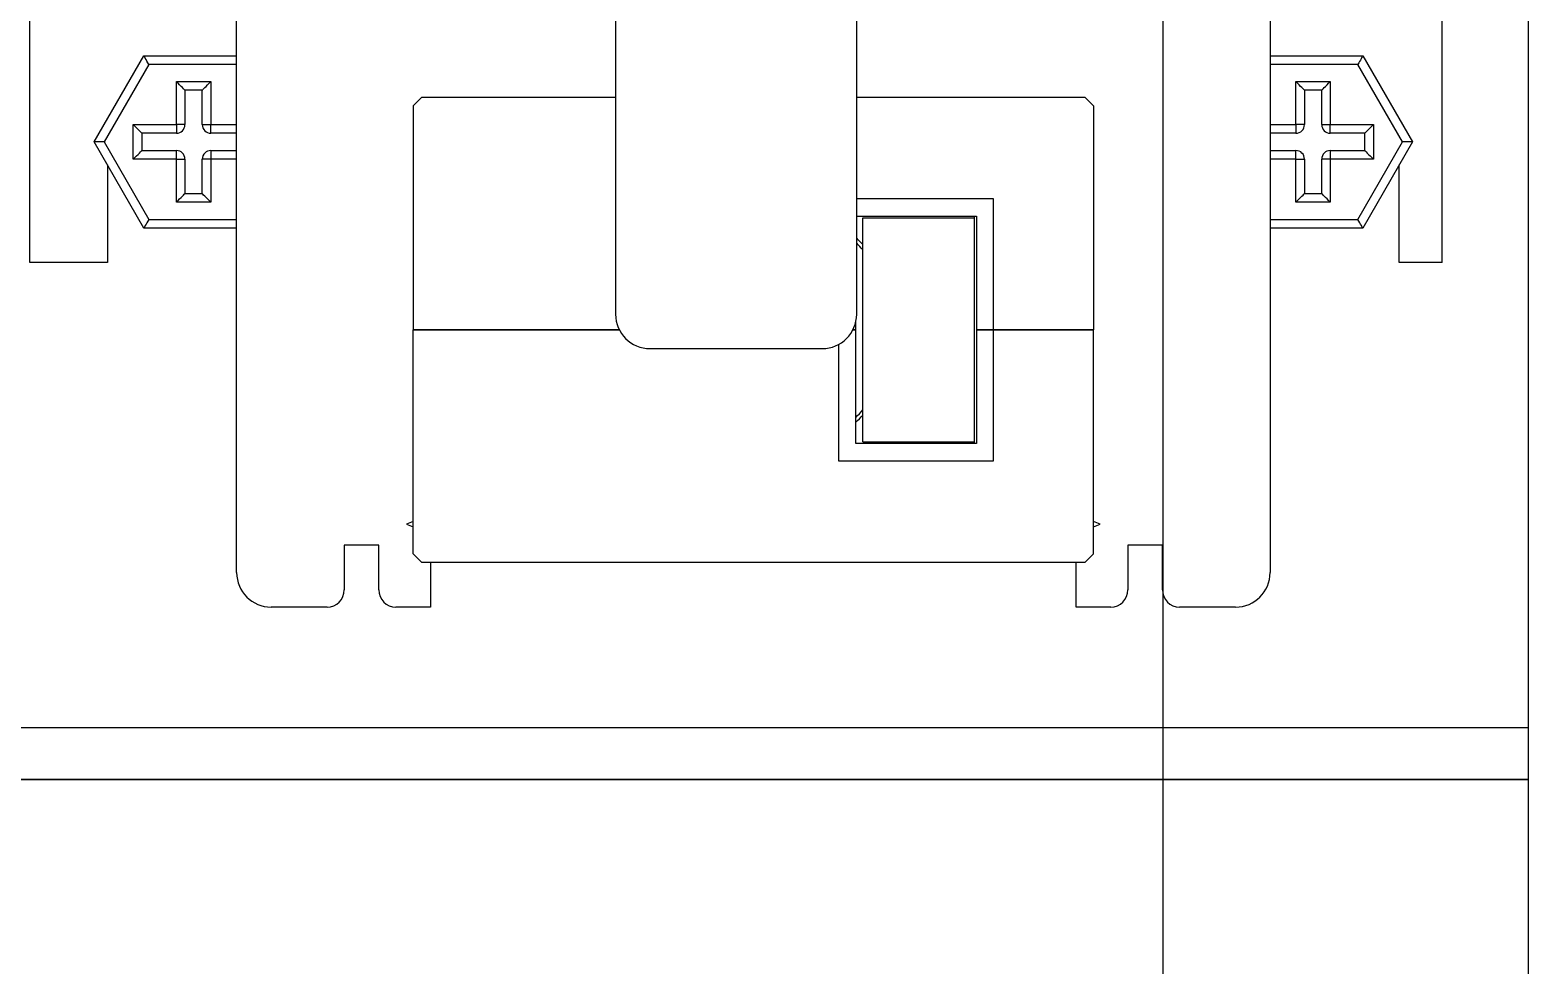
# Model space of a CAD drawing. Header units: millimetres. Extents: x 4754612 to 5801174, y 2368242 to 2777223.
# Drawn here: x 4994168.8 to 4994230.9, y 2426442.9 to 2426481.7 of the extents above; entities that cross this region are included whole.
import ezdxf

# ---------------------------------------------------------------- set-up
doc = ezdxf.new("R2010")
doc.units = ezdxf.units.MM
doc.header["$LTSCALE"] = 1000
doc.layers.add('(주)하나기공-LEADER', color=7, linetype='Continuous')
doc.layers.add('A-ELE-8', color=8, linetype='Continuous')

msp = doc.modelspace()

# ---------------------------------------------------------------- linework, layer by layer
at = {"layer": '(주)하나기공-LEADER', "color": 8, "linetype": 'ByBlock', "lineweight": -2}
for p, q in [((4994193.082, 2426494.154), (4994193.082, 2426469.868)), ((4994203.082, 2426469.868), (4994203.082, 2426494.154)), ((4994168.797, 2426472.011), (4994168.797, 2426482.726)), ((4994177.368, 2426459.154), (4994177.368, 2426482.726)), ((4994220.225, 2426482.726), (4994220.225, 2426459.154)), ((4994227.368, 2426472.011), (4994227.368, 2426482.726)), ((4994171.458, 2426477.011), (4994173.52, 2426480.583)), ((4994173.727, 2426480.226), (4994171.871, 2426477.011)), ((4994173.52, 2426480.583), (4994177.368, 2426480.583)), ((4994177.368, 2426480.226), (4994173.727, 2426480.226)), ((4994220.225, 2426480.583), (4994224.073, 2426480.583)), ((4994223.867, 2426480.226), (4994220.225, 2426480.226)), ((4994225.722, 2426477.011), (4994223.867, 2426480.226)), ((4994224.073, 2426480.583), (4994226.135, 2426477.011)), ((4994174.868, 2426477.726), (4994174.868, 2426479.511)), ((4994174.868, 2426479.511), (4994176.297, 2426479.511)), ((4994176.297, 2426479.511), (4994176.297, 2426477.726)), ((4994221.297, 2426479.511), (4994222.725, 2426479.511)), ((4994221.297, 2426477.726), (4994221.297, 2426479.511)), ((4994222.725, 2426479.511), (4994222.725, 2426477.726)), ((4994175.225, 2426479.154), (4994175.225, 2426477.726)), ((4994175.939, 2426479.154), (4994175.225, 2426479.154)), ((4994175.939, 2426477.726), (4994175.939, 2426479.154)), ((4994185.047, 2426478.861), (4994184.689, 2426478.504)), ((4994185.047, 2426478.861), (4994193.082, 2426478.861)), ((4994203.082, 2426478.861), (4994212.547, 2426478.861)), ((4994212.904, 2426478.504), (4994212.547, 2426478.861)), ((4994221.654, 2426479.154), (4994221.654, 2426477.726)), ((4994222.368, 2426479.154), (4994221.654, 2426479.154)), ((4994222.368, 2426477.726), (4994222.368, 2426479.154)), ((4994184.689, 2426478.504), (4994184.689, 2426469.218)), ((4994212.904, 2426478.504), (4994212.904, 2426469.218)), ((4994173.082, 2426476.297), (4994173.082, 2426477.726)), ((4994173.082, 2426477.726), (4994174.868, 2426477.726)), ((4994175.225, 2426477.726), (4994174.868, 2426477.726)), ((4994174.868, 2426477.726), (4994174.868, 2426477.368)), ((4994175.939, 2426477.726), (4994176.297, 2426477.726)), ((4994176.297, 2426477.368), (4994176.297, 2426477.726)), ((4994176.297, 2426477.726), (4994177.368, 2426477.726)), ((4994220.225, 2426477.726), (4994221.297, 2426477.726)), ((4994221.297, 2426477.726), (4994221.297, 2426477.368)), ((4994221.654, 2426477.726), (4994221.297, 2426477.726)), ((4994222.368, 2426477.726), (4994222.725, 2426477.726)), ((4994222.725, 2426477.726), (4994224.511, 2426477.726)), ((4994222.725, 2426477.368), (4994222.725, 2426477.726)), ((4994224.511, 2426477.726), (4994224.511, 2426476.297)), ((4994171.871, 2426477.011), (4994171.458, 2426477.011)), ((4994173.52, 2426473.44), (4994171.458, 2426477.011)), ((4994171.871, 2426477.011), (4994173.727, 2426473.797)), ((4994173.439, 2426477.368), (4994173.439, 2426476.654)), ((4994174.868, 2426477.368), (4994173.439, 2426477.368)), ((4994177.368, 2426477.368), (4994176.297, 2426477.368)), ((4994221.297, 2426477.368), (4994220.225, 2426477.368)), ((4994224.154, 2426477.368), (4994222.725, 2426477.368)), ((4994223.867, 2426473.797), (4994225.722, 2426477.011)), ((4994226.135, 2426477.011), (4994224.073, 2426473.44)), ((4994224.154, 2426476.654), (4994224.154, 2426477.368)), ((4994226.135, 2426477.011), (4994225.722, 2426477.011)), ((4994173.439, 2426476.654), (4994174.868, 2426476.654)), ((4994174.868, 2426476.297), (4994174.868, 2426476.654)), ((4994176.297, 2426476.654), (4994176.297, 2426476.297)), ((4994176.297, 2426476.654), (4994177.368, 2426476.654)), ((4994220.225, 2426476.654), (4994221.297, 2426476.654)), ((4994221.297, 2426476.297), (4994221.297, 2426476.654)), ((4994222.725, 2426476.654), (4994224.154, 2426476.654)), ((4994222.725, 2426476.654), (4994222.725, 2426476.297)), ((4994172.011, 2426476.054), (4994172.011, 2426472.011)), ((4994174.868, 2426476.297), (4994173.082, 2426476.297)), ((4994174.868, 2426474.511), (4994174.868, 2426476.297)), ((4994174.868, 2426476.297), (4994175.225, 2426476.297)), ((4994175.225, 2426476.297), (4994175.225, 2426474.868)), ((4994175.939, 2426474.868), (4994175.939, 2426476.297)), ((4994176.297, 2426476.297), (4994175.939, 2426476.297)), ((4994176.297, 2426476.297), (4994176.297, 2426474.511)), ((4994177.368, 2426476.297), (4994176.297, 2426476.297)), ((4994221.297, 2426476.297), (4994220.225, 2426476.297)), ((4994221.297, 2426474.511), (4994221.297, 2426476.297)), ((4994221.297, 2426476.297), (4994221.654, 2426476.297)), ((4994221.654, 2426476.297), (4994221.654, 2426474.868)), ((4994222.368, 2426474.868), (4994222.368, 2426476.297)), ((4994222.725, 2426476.297), (4994222.368, 2426476.297)), ((4994222.725, 2426476.297), (4994222.725, 2426474.511)), ((4994224.511, 2426476.297), (4994222.725, 2426476.297)), ((4994225.582, 2426472.011), (4994225.582, 2426476.054)), ((4994176.297, 2426474.511), (4994174.868, 2426474.511)), ((4994175.225, 2426474.868), (4994175.939, 2426474.868)), ((4994208.761, 2426474.647), (4994203.082, 2426474.647)), ((4994208.761, 2426469.218), (4994208.761, 2426474.647)), ((4994222.725, 2426474.511), (4994221.297, 2426474.511)), ((4994221.654, 2426474.868), (4994222.368, 2426474.868)), ((4994203.082, 2426473.933), (4994208.047, 2426473.933)), ((4994203.332, 2426473.861), (4994207.975, 2426473.861)), ((4994203.332, 2426464.576), (4994203.332, 2426473.861)), ((4994207.975, 2426473.861), (4994207.975, 2426473.933)), ((4994207.975, 2426464.576), (4994207.975, 2426473.861)), ((4994208.047, 2426473.933), (4994208.047, 2426469.218)), ((4994177.368, 2426473.44), (4994173.52, 2426473.44)), ((4994173.727, 2426473.797), (4994177.368, 2426473.797)), ((4994220.225, 2426473.797), (4994223.867, 2426473.797)), ((4994224.073, 2426473.44), (4994220.225, 2426473.44)), ((4994172.011, 2426472.011), (4994168.797, 2426472.011)), ((4994227.368, 2426472.011), (4994225.582, 2426472.011)), ((4994203.047, 2426469.218), (4994203.047, 2426469.551)), ((4994184.689, 2426469.218), (4994193.239, 2426469.218)), ((4994184.689, 2426459.933), (4994184.689, 2426469.218)), ((4994193.239, 2426469.218), (4994184.689, 2426469.218)), ((4994202.926, 2426469.218), (4994203.047, 2426469.218)), ((4994203.047, 2426469.218), (4994202.926, 2426469.218)), ((4994203.047, 2426464.504), (4994203.047, 2426469.218)), ((4994208.047, 2426469.218), (4994208.761, 2426469.218)), ((4994208.047, 2426469.218), (4994208.047, 2426464.504)), ((4994208.761, 2426469.218), (4994208.047, 2426469.218)), ((4994208.761, 2426469.218), (4994212.904, 2426469.218)), ((4994208.761, 2426463.79), (4994208.761, 2426469.218)), ((4994212.904, 2426469.218), (4994208.761, 2426469.218)), ((4994212.904, 2426459.933), (4994212.904, 2426469.218)), ((4994194.511, 2426468.44), (4994201.654, 2426468.44)), ((4994202.332, 2426468.611), (4994202.332, 2426463.79)), ((4994203.332, 2426464.576), (4994207.975, 2426464.576)), ((4994207.975, 2426464.504), (4994207.975, 2426464.576)), ((4994208.047, 2426464.504), (4994203.047, 2426464.504)), ((4994202.332, 2426463.79), (4994208.761, 2426463.79)), ((4994184.689, 2426461.28), (4994184.414, 2426461.166)), ((4994184.414, 2426461.166), (4994184.689, 2426461.051)), ((4994213.179, 2426461.166), (4994212.904, 2426461.28)), ((4994212.904, 2426461.051), (4994213.179, 2426461.166)), ((4994183.261, 2426460.29), (4994181.832, 2426460.29)), ((4994181.832, 2426460.29), (4994181.832, 2426458.44)), ((4994183.261, 2426458.44), (4994183.261, 2426460.29)), ((4994215.761, 2426460.29), (4994214.332, 2426460.29)), ((4994214.332, 2426460.29), (4994214.332, 2426458.44)), ((4994215.761, 2426458.44), (4994215.761, 2426460.29)), ((4994184.689, 2426459.933), (4994185.047, 2426459.576)), ((4994212.547, 2426459.576), (4994185.047, 2426459.576)), ((4994185.404, 2426459.576), (4994185.404, 2426457.726)), ((4994212.189, 2426457.726), (4994212.189, 2426459.576)), ((4994212.547, 2426459.576), (4994212.904, 2426459.933)), ((4994181.118, 2426457.726), (4994178.797, 2426457.726)), ((4994185.404, 2426457.726), (4994183.975, 2426457.726)), ((4994213.618, 2426457.726), (4994212.189, 2426457.726)), ((4994218.797, 2426457.726), (4994216.475, 2426457.726))]:
    msp.add_line(p, q, dxfattribs=at)
at = {"layer": '(주)하나기공-LEADER', "color": 1}
for p, q in [((4994038.068, 2426450.583), (4994230.925, 2426450.583)), ((4994230.925, 2426450.583), (4994230.925, 2426422.011))]:
    msp.add_line(p, q, dxfattribs=at)
at = {"layer": '(주)하나기공-LEADER', "color": 8, "linetype": 'ByBlock', "lineweight": -2}
msp.add_lwpolyline([(4994230.925, 2426452.726), (4994038.068, 2426452.726), (4994038.068, 2426555.583), (4994038.068, 2426557.726), (4994230.925, 2426557.726), (4994230.925, 2426555.583)], close=True, dxfattribs=at)
for points in [[(4994173.727, 2426480.226), (4994173.686, 2426480.295), (4994173.648, 2426480.362), (4994173.612, 2426480.424), (4994173.581, 2426480.478), (4994173.555, 2426480.523), (4994173.536, 2426480.556), (4994173.524, 2426480.576), (4994173.52, 2426480.583)], [(4994224.073, 2426480.583), (4994224.07, 2426480.577), (4994224.06, 2426480.561), (4994224.045, 2426480.535), (4994224.025, 2426480.499), (4994223.999, 2426480.455), (4994223.97, 2426480.404), (4994223.937, 2426480.348), (4994223.902, 2426480.288), (4994223.867, 2426480.226)], [(4994175.225, 2426479.154), (4994175.218, 2426479.161), (4994175.198, 2426479.181), (4994175.165, 2426479.214), (4994175.121, 2426479.259), (4994175.066, 2426479.313), (4994175.005, 2426479.375), (4994174.938, 2426479.442), (4994174.868, 2426479.511)], [(4994175.939, 2426479.154), (4994175.946, 2426479.161), (4994175.967, 2426479.181), (4994176, 2426479.214), (4994176.044, 2426479.259), (4994176.098, 2426479.313), (4994176.16, 2426479.375), (4994176.227, 2426479.442), (4994176.297, 2426479.511)], [(4994221.654, 2426479.154), (4994221.647, 2426479.161), (4994221.627, 2426479.181), (4994221.594, 2426479.214), (4994221.549, 2426479.259), (4994221.495, 2426479.313), (4994221.433, 2426479.375), (4994221.366, 2426479.442), (4994221.297, 2426479.511)], [(4994222.368, 2426479.154), (4994222.375, 2426479.161), (4994222.395, 2426479.181), (4994222.428, 2426479.214), (4994222.473, 2426479.259), (4994222.527, 2426479.313), (4994222.588, 2426479.375), (4994222.655, 2426479.442), (4994222.725, 2426479.511)], [(4994173.082, 2426477.726), (4994173.152, 2426477.656), (4994173.219, 2426477.589), (4994173.281, 2426477.527), (4994173.335, 2426477.473), (4994173.379, 2426477.429), (4994173.412, 2426477.396), (4994173.433, 2426477.375), (4994173.439, 2426477.368)], [(4994224.154, 2426477.368), (4994224.161, 2426477.375), (4994224.181, 2426477.396), (4994224.214, 2426477.429), (4994224.258, 2426477.473), (4994224.312, 2426477.527), (4994224.374, 2426477.589), (4994224.441, 2426477.656), (4994224.511, 2426477.726)], [(4994173.082, 2426476.297), (4994173.152, 2426476.367), (4994173.219, 2426476.434), (4994173.281, 2426476.495), (4994173.335, 2426476.55), (4994173.379, 2426476.594), (4994173.412, 2426476.627), (4994173.433, 2426476.647), (4994173.439, 2426476.654)], [(4994224.154, 2426476.654), (4994224.161, 2426476.647), (4994224.181, 2426476.627), (4994224.214, 2426476.594), (4994224.258, 2426476.55), (4994224.312, 2426476.495), (4994224.374, 2426476.434), (4994224.441, 2426476.367), (4994224.511, 2426476.297)], [(4994174.868, 2426474.511), (4994174.938, 2426474.581), (4994175.005, 2426474.648), (4994175.066, 2426474.71), (4994175.121, 2426474.764), (4994175.165, 2426474.808), (4994175.198, 2426474.841), (4994175.218, 2426474.862), (4994175.225, 2426474.868)], [(4994176.297, 2426474.511), (4994176.227, 2426474.581), (4994176.16, 2426474.648), (4994176.098, 2426474.71), (4994176.044, 2426474.764), (4994176, 2426474.808), (4994175.967, 2426474.841), (4994175.946, 2426474.862), (4994175.939, 2426474.868)], [(4994221.297, 2426474.511), (4994221.366, 2426474.581), (4994221.433, 2426474.648), (4994221.495, 2426474.71), (4994221.549, 2426474.764), (4994221.594, 2426474.808), (4994221.627, 2426474.841), (4994221.647, 2426474.862), (4994221.654, 2426474.868)], [(4994222.725, 2426474.511), (4994222.655, 2426474.581), (4994222.588, 2426474.648), (4994222.527, 2426474.71), (4994222.473, 2426474.764), (4994222.428, 2426474.808), (4994222.395, 2426474.841), (4994222.375, 2426474.862), (4994222.368, 2426474.868)], [(4994173.727, 2426473.797), (4994173.686, 2426473.727), (4994173.648, 2426473.66), (4994173.612, 2426473.599), (4994173.581, 2426473.544), (4994173.555, 2426473.5), (4994173.536, 2426473.467), (4994173.524, 2426473.447), (4994173.52, 2426473.44)], [(4994224.073, 2426473.44), (4994224.069, 2426473.447), (4994224.057, 2426473.467), (4994224.038, 2426473.5), (4994224.012, 2426473.544), (4994223.981, 2426473.599), (4994223.946, 2426473.66), (4994223.907, 2426473.727), (4994223.867, 2426473.797)], [(4994230.925, 2426452.726), (4994230.925, 2426450.583), (4994038.068, 2426450.583), (4994038.068, 2426452.726)]]:
    msp.add_lwpolyline(points, dxfattribs=at)
for centre, radius, start, end in [((4994174.868, 2426477.726), 0.357, 270, 0), ((4994176.297, 2426477.726), 0.357, 180, 270), ((4994221.297, 2426477.726), 0.357, 270, 0), ((4994222.725, 2426477.726), 0.357, 180, 270), ((4994174.868, 2426476.297), 0.357, 0, 90), ((4994176.297, 2426476.297), 0.357, 90, 180), ((4994221.297, 2426476.297), 0.357, 0, 90), ((4994222.725, 2426476.297), 0.357, 90, 180), ((4994199.404, 2426469.218), 5.286, 41.99157, 45.89736), ((4994199.404, 2426469.218), 5.143, 40.19176, 44.33403), ((4994194.511, 2426469.868), 1.429, 180, 270), ((4994201.654, 2426469.868), 1.429, 270, 0), ((4994199.404, 2426469.218), 5.143, 315.09947, 319.80824), ((4994199.404, 2426469.218), 5.286, 313.56596, 318.00843), ((4994178.797, 2426459.154), 1.429, 180, 270), ((4994218.797, 2426459.154), 1.429, 270, 0), ((4994181.118, 2426458.44), 0.714, 270, 0), ((4994183.975, 2426458.44), 0.714, 180, 270), ((4994213.618, 2426458.44), 0.714, 270, 0), ((4994216.475, 2426458.44), 0.714, 180, 270)]:
    msp.add_arc(centre, radius, start, end, dxfattribs=at)
at = {"layer": 'A-ELE-8'}
msp.add_line((4994215.782, 2430143.44), (4994215.782, 2421243.44), dxfattribs=at)

doc.saveas('drawing.dxf')
